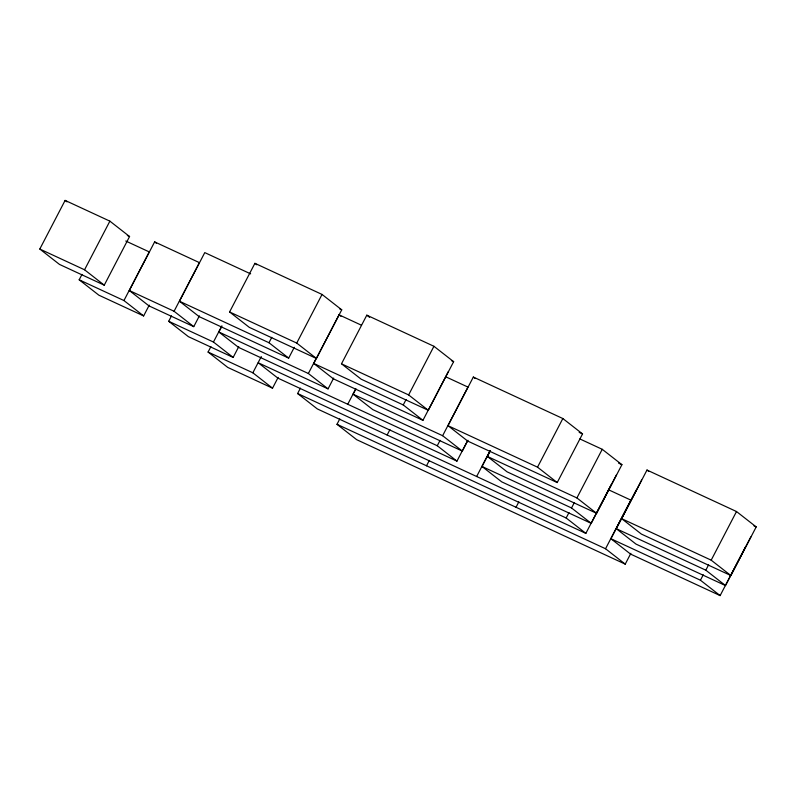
<?xml version="1.0" encoding="UTF-8"?>
<svg xmlns="http://www.w3.org/2000/svg" width="796" height="796" viewBox="0 0 796 796"><rect width="100%" height="100%" fill="white"/><g stroke="black" fill="none" stroke-linecap="round" stroke-linejoin="round"><path stroke-width="1.19" d="M39.8 249.039L65.113 200.403L109.878 221.149L129.569 236.531L104.256 285.167L59.491 264.421L39.8 249.039L84.555 269.784L104.256 285.167M149.26 305.127L143.638 315.932L98.873 295.187L79.182 279.804L81.998 274.401M84.555 269.784L109.878 221.149M143.638 315.932L123.947 300.55L149.26 251.914L125.758 241.019M193.766 326.649L149.011 305.903L129.32 290.52L154.633 241.885L199.398 262.63L174.075 311.266L193.766 326.649L199.398 315.843M238.78 346.608L233.158 357.414L188.393 336.668L168.702 321.285L171.518 315.883M294.291 347.295L288.669 358.11L199.149 316.619L179.458 301.236L204.771 252.611L250.65 273.864M278.162 377.374L272.54 388.179L227.775 367.434L208.084 352.051L210.9 346.648M233.158 357.414L213.457 342.031L221.905 325.823M333.673 378.06L328.051 388.876L238.531 347.384L218.84 332.002L221.646 326.599M229.586 311.962L254.909 263.327L322.042 294.44L341.733 309.823L316.42 358.459L249.277 327.345L229.586 311.962L296.729 343.066L316.42 358.459M272.54 388.179L252.849 372.797L261.287 356.588M288.669 358.11L268.968 342.728L271.784 337.325M296.729 343.066L322.042 294.44M611.169 484.734L585.856 533.37L317.296 408.915L297.605 393.532L300.42 388.13M328.051 388.876L308.36 373.493L316.231 358.359M448.257 371.702L422.945 420.328L333.425 378.846L313.733 363.464L339.046 314.828L361.434 325.206M341.484 363.812L366.807 315.176L433.939 346.29L453.64 361.673L428.318 410.308L361.175 379.195L341.484 363.812L408.627 394.925L428.318 410.308M630.86 553.329L625.238 564.135L356.678 439.681L336.987 424.298L339.802 418.895M347.743 404.259L355.613 389.125M467.949 440.288L462.327 451.093L372.807 409.612L353.116 394.229L355.931 388.826M387.125 435.024L389.94 429.621M422.945 420.328L403.254 404.945L406.06 399.542M408.627 394.925L433.939 346.29M426.507 465.789L429.323 460.387M467.64 440.586L456.954 461.123L437.263 445.74L440.069 440.337M462.327 451.093L442.636 435.71L467.949 387.085L445.571 376.707M448.009 425.691L473.331 377.055L562.842 418.537L582.543 433.92L557.22 482.555L467.7 441.074L448.009 425.691L537.529 467.172L557.22 482.555M476.645 476.505L490.147 450.566M616.542 474.715L591.229 523.35L501.709 481.859L482.018 466.476L489.898 451.352M579.846 438.934L602.234 449.302L621.925 464.685L596.602 513.32L507.082 471.839L487.391 456.456L490.207 451.053M516.027 507.271L518.843 501.868M537.529 467.172L562.842 418.537M585.856 533.37L566.165 517.987L568.971 512.584M591.229 523.35L571.538 507.967L574.354 502.555M596.602 513.32L576.911 497.938L602.234 449.302M625.238 564.135L605.547 548.752L630.86 500.117L608.482 489.749M745.444 546.961L720.131 595.597L630.611 554.115L610.92 538.733L636.243 490.097M750.827 536.932L725.504 585.567L635.984 544.086L616.293 528.703L641.616 480.068M621.676 518.684L646.989 470.048L736.509 511.53L756.2 526.912L730.887 575.548L641.367 534.066L621.676 518.684L711.186 560.165L730.887 575.548M720.131 595.597L700.44 580.214L703.256 574.812M725.504 585.567L705.813 570.185L708.629 564.782M711.186 560.165L736.509 511.53M339.504 308.778L341.733 309.823M451.402 360.638L453.64 361.673M579.18 432.367L582.543 433.92M127.33 235.497L129.569 236.531M618.562 463.133L621.925 464.685M753.961 525.877L756.2 526.912M179.458 301.236L268.968 342.728M313.733 363.464L403.254 404.945M129.32 290.52L174.075 311.266M218.84 332.002L308.36 373.493M353.116 394.229L442.636 435.71M487.391 456.456L576.911 497.938M79.182 279.804L123.947 300.55M168.702 321.285L213.457 342.031M437.263 445.74L258.222 362.767L277.913 378.15L456.954 461.123M482.018 466.476L571.538 507.967M616.293 528.703L705.813 570.185M208.084 352.051L252.849 372.797M297.605 393.532L566.165 517.987M610.92 538.733L700.44 580.214M336.987 424.298L605.547 548.752M646.989 470.048L648.869 471.511M473.331 377.055L475.202 378.518M366.807 315.176L369.623 317.375M339.046 314.828L340.927 316.301M254.909 263.327L256.78 264.789M154.633 241.885L156.514 243.357M65.113 200.403L66.993 201.866"/></g></svg>
